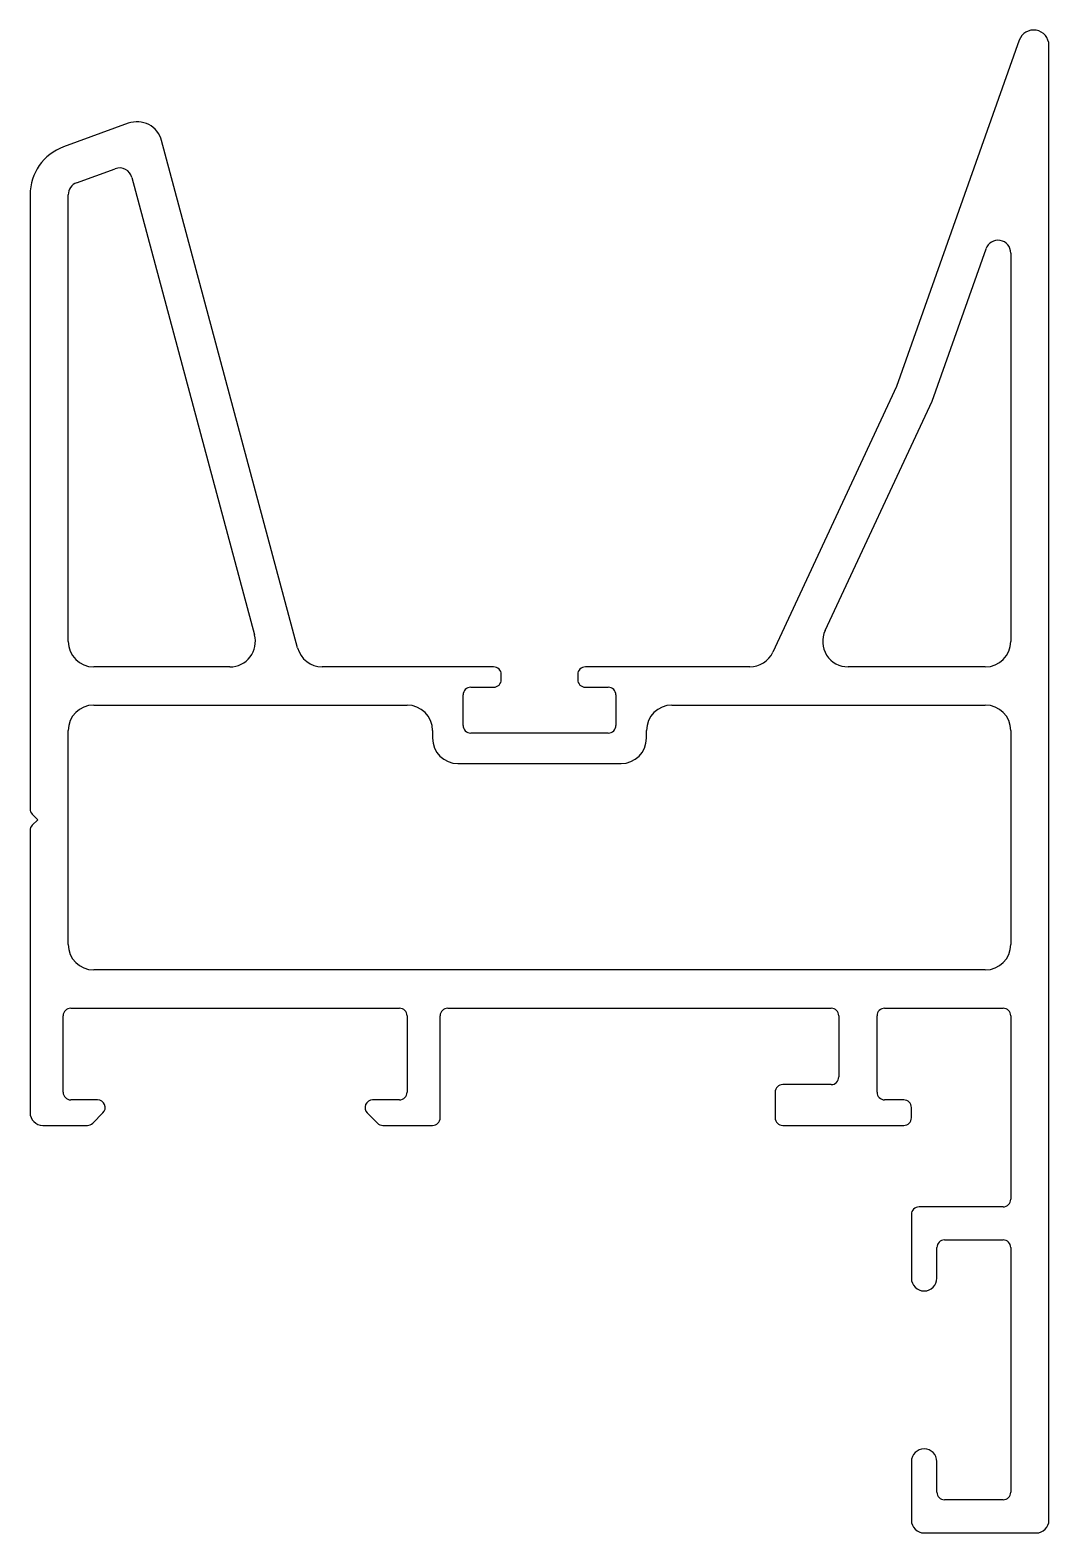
# Model space of a CAD drawing. Extents: x 3 to 43, y 1.2 to 60.2.
import ezdxf

# ---------------------------------------------------------------- set-up
doc = ezdxf.new("R2010")
doc.units = 0
doc.layers.get('0').update_dxf_attribs({"linetype": 'CONTINUOUS'})

msp = doc.modelspace()

# ---------------------------------------------------------------- linework, layer by layer
for p, q in [((41.838, 59.844), (37.025, 46.244)), ((43.004, 1.744), (43.004, 59.644)), ((6.862, 56.583), (4.32, 55.658)), ((13.507, 35.985), (8.17, 55.902)), ((4.833, 54.249), (6.349, 54.801)), ((7.003, 54.46), (11.815, 36.502)), ((3.004, 53.779), (3.004, 29.668)), ((4.504, 36.244), (4.504, 53.779)), ((38.415, 45.675), (40.533, 51.658)), ((41.504, 51.491), (41.504, 36.244)), ((37.025, 46.244), (32.165, 35.821)), ((34.214, 36.666), (38.415, 45.675)), ((10.849, 35.244), (5.504, 35.244)), ((21.204, 35.244), (14.473, 35.244)), ((21.504, 34.744), (21.504, 34.944)), ((24.504, 34.944), (24.504, 34.744)), ((31.259, 35.244), (24.804, 35.244)), ((40.504, 35.244), (35.121, 35.244)), ((20.304, 34.444), (21.204, 34.444)), ((24.804, 34.444), (25.704, 34.444)), ((5.504, 33.744), (17.804, 33.744)), ((20.004, 32.944), (20.004, 34.144)), ((26.004, 34.144), (26.004, 32.944)), ((28.204, 33.744), (40.504, 33.744)), ((4.504, 24.344), (4.504, 32.744)), ((18.804, 32.744), (18.804, 32.444)), ((25.704, 32.644), (20.304, 32.644)), ((27.204, 32.444), (27.204, 32.744)), ((41.504, 32.744), (41.504, 24.344)), ((19.804, 31.444), (26.204, 31.444)), ((3.092, 29.456), (3.304, 29.244)), ((3.304, 29.244), (3.092, 29.032)), ((3.004, 28.819), (3.004, 17.744)), ((40.504, 23.344), (5.504, 23.344)), ((4.604, 21.844), (17.504, 21.844)), ((19.404, 21.844), (34.454, 21.844)), ((36.554, 21.844), (41.204, 21.844)), ((4.304, 18.544), (4.304, 21.544)), ((17.804, 21.544), (17.804, 18.544)), ((19.104, 17.544), (19.104, 21.544)), ((34.754, 21.544), (34.754, 19.144)), ((36.254, 18.544), (36.254, 21.544)), ((41.504, 21.544), (41.504, 14.344)), ((32.254, 18.544), (32.254, 17.544)), ((34.454, 18.844), (32.554, 18.844)), ((5.654, 18.244), (4.604, 18.244)), ((5.466, 17.332), (5.866, 17.732)), ((16.242, 17.732), (16.642, 17.332)), ((17.504, 18.244), (16.454, 18.244)), ((37.304, 18.244), (36.554, 18.244)), ((37.604, 17.544), (37.604, 17.944)), ((3.504, 17.244), (5.254, 17.244)), ((16.854, 17.244), (18.804, 17.244)), ((32.554, 17.244), (37.304, 17.244)), ((37.604, 13.744), (37.604, 11.244)), ((41.204, 14.044), (37.904, 14.044)), ((38.604, 11.244), (38.604, 12.444)), ((38.904, 12.744), (41.204, 12.744)), ((41.504, 12.444), (41.504, 2.844)), ((37.604, 4.044), (37.604, 1.744)), ((38.604, 2.844), (38.604, 4.044)), ((41.204, 2.544), (38.904, 2.544)), ((38.104, 1.244), (42.504, 1.244))]:
    msp.add_line(p, q)
for centre, radius, start, end in [((42.404, 59.644), 0.6, 0, 160.51186), ((7.204, 55.644), 1, 15, 110), ((5.004, 53.779), 2, 110, 180), ((6.52, 54.331), 0.5, 15, 110), ((5.004, 53.779), 0.5, 110, 180), ((41.004, 51.491), 0.5, 0, 160.51186), ((35.121, 36.244), 1, 155, 270), ((5.504, 36.244), 1, 180, 270), ((10.849, 36.244), 1, 270, 15), ((40.504, 36.244), 1, 270, 0), ((14.473, 36.244), 1, 195, 270), ((31.259, 36.244), 1, 270, 335), ((21.204, 34.944), 0.3, 0, 90), ((24.804, 34.944), 0.3, 90, 180), ((20.304, 34.144), 0.3, 90, 180), ((21.204, 34.744), 0.3, 270, 0), ((24.804, 34.744), 0.3, 180, 270), ((25.704, 34.144), 0.3, 360, 90), ((5.504, 32.744), 1, 90, 180), ((17.804, 32.744), 1, 0, 90), ((28.204, 32.744), 1, 90, 180), ((40.504, 32.744), 1, 0, 90), ((20.304, 32.944), 0.3, 180, 270), ((25.704, 32.944), 0.3, 270, 0), ((19.804, 32.444), 1, 180, 270), ((26.204, 32.444), 1, 270, 0), ((3.304, 29.668), 0.3, 180, 225), ((3.304, 28.819), 0.3, 135, 180), ((5.504, 24.344), 1, 180, 270), ((40.504, 24.344), 1, 270, 360), ((4.604, 21.544), 0.3, 90, 180), ((17.504, 21.544), 0.3, 360, 90), ((19.404, 21.544), 0.3, 90, 180), ((34.454, 21.544), 0.3, 360, 90), ((36.554, 21.544), 0.3, 90, 180), ((41.204, 21.544), 0.3, 360, 90), ((34.454, 19.144), 0.3, 270, 0), ((4.604, 18.544), 0.3, 180, 270), ((17.504, 18.544), 0.3, 270, 0), ((32.554, 18.544), 0.3, 90, 180), ((36.554, 18.544), 0.3, 180, 270), ((3.504, 17.744), 0.5, 180, 270), ((5.654, 17.944), 0.3, 315, 90), ((16.454, 17.944), 0.3, 90, 225), ((37.304, 17.944), 0.3, 0, 90), ((5.254, 17.544), 0.3, 270, 315), ((16.854, 17.544), 0.3, 225, 270), ((18.804, 17.544), 0.3, 270, 0), ((32.554, 17.544), 0.3, 180, 270), ((37.304, 17.544), 0.3, 270, 360), ((41.204, 14.344), 0.3, 270, 0), ((37.904, 13.744), 0.3, 90, 180), ((38.904, 12.444), 0.3, 90, 180), ((41.204, 12.444), 0.3, 360, 90), ((38.104, 11.244), 0.5, 180, 270), ((38.104, 11.244), 0.5, 270, 0), ((38.104, 4.044), 0.5, 90, 180), ((38.104, 4.044), 0.5, 0, 90), ((38.904, 2.844), 0.3, 180, 270), ((41.204, 2.844), 0.3, 270, 0), ((38.104, 1.744), 0.5, 180, 270), ((42.504, 1.744), 0.5, 270, 0)]:
    msp.add_arc(centre, radius, start, end)

doc.saveas('drawing.dxf')
